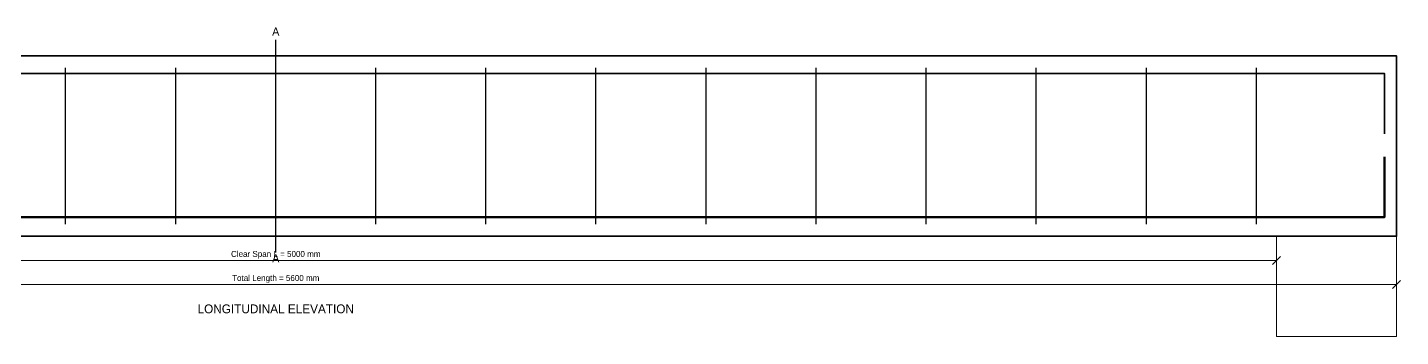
# Model space of a CAD drawing. Header units: millimetres. Extents: x -451 to 6410, y -670 to 521.
# Drawn here: x 2980 to 6410, y -250 to 521 of the extents above; entities that cross this region are included whole.
import ezdxf
from ezdxf.enums import TextEntityAlignment as Align

# ---------------------------------------------------------------- set-up
doc = ezdxf.new("R2010")
doc.units = ezdxf.units.MM
for name, color, linetype, lineweight in [('ANNOTATIONS', 6, 'Continuous', 25), ('DIMENSIONS', 2, 'Continuous', 18), ('HATCH', 8, 'Continuous', 13), ('OUTLINE', 7, 'Continuous', 35), ('REBAR_MAIN', 1, 'Continuous', 50), ('REBAR_TOP', 3, 'Continuous', 35), ('STIRRUPS', 4, 'Continuous', 25)]:
    doc.layers.add(name, color=color, linetype=linetype, lineweight=lineweight)

msp = doc.modelspace()

# ---------------------------------------------------------------- linework, layer by layer
at = {"layer": 'ANNOTATIONS'}
msp.add_line((3600, -40), (3600, 490), dxfattribs=at)
at = {"layer": 'DIMENSIONS'}
for p, q in [((6100, 0), (6100, -70)), ((6400, 0), (6400, -130)), ((1100, -60), (6100, -60)), ((6090, -70), (6110, -50)), ((800, -120), (6400, -120)), ((6390, -130), (6410, -110))]:
    msp.add_line(p, q, dxfattribs=at)
at = {"layer": 'HATCH'}
msp.add_lwpolyline([(6100, -250), (6400, -250), (6400, 0), (6100, 0), (6100, -250)], close=True, dxfattribs=at)
at = {"layer": 'OUTLINE'}
msp.add_lwpolyline([(800, 0), (6400, 0), (6400, 450), (800, 450), (800, 0)], close=True, dxfattribs=at)
at = {"layer": 'REBAR_MAIN'}
msp.add_lwpolyline([(830, 198), (830, 48), (6370, 48), (6370, 198)], dxfattribs=at)
at = {"layer": 'REBAR_TOP'}
msp.add_lwpolyline([(830, 256), (830, 406), (6370, 406), (6370, 256)], dxfattribs=at)
at = {"layer": 'STIRRUPS'}
for p, q in [((3075, 30), (3075, 420)), ((3350, 30), (3350, 420)), ((3600, 30), (3600, 420)), ((3850, 30), (3850, 420)), ((4125, 30), (4125, 420)), ((4400, 30), (4400, 420)), ((4675, 30), (4675, 420)), ((4950, 30), (4950, 420)), ((5225, 30), (5225, 420)), ((5500, 30), (5500, 420)), ((5775, 30), (5775, 420)), ((6050, 30), (6050, 420))]:
    msp.add_line(p, q, dxfattribs=at)

# ---------------------------------------------------------------- texts
at = {"layer": 'ANNOTATIONS'}
msp.add_text('A', height=20, dxfattribs=at).set_placement((3600, 495), align=Align.BOTTOM_CENTER)
for s, height, p in [('A', 20, (3600, -45)), ('LONGITUDINAL ELEVATION', 22, (3600, -170))]:
    msp.add_text(s, height=height, dxfattribs=at).set_placement(p, align=Align.TOP_CENTER)
at = {"layer": 'DIMENSIONS'}
for s, p in [('Clear Span L = 5000 mm', (3600, -56)), ('Total Length = 5600 mm', (3600, -116))]:
    msp.add_text(s, height=15, dxfattribs=at).set_placement(p, align=Align.BOTTOM_CENTER)

doc.saveas('drawing.dxf')
